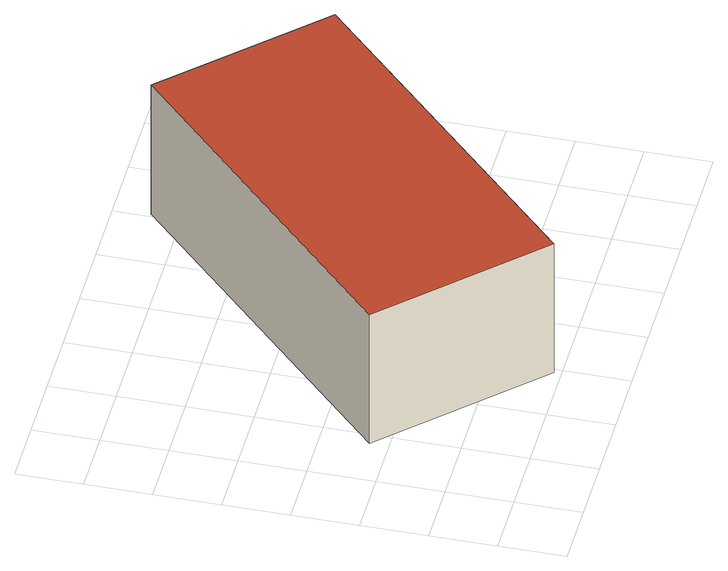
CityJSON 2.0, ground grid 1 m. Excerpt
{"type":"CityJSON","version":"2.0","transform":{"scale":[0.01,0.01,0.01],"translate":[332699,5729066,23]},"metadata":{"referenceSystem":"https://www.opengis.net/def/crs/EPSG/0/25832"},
"CityObjects":{
"building1":{"type":"Building","attributes":{"Geometrietyp2DReferenz":"3000","Gemeindeschluessel":"05170048","function":"51009_1611","roofType":"1000","measuredHeight":2.36},"geometry":[{"type":"Solid","lod":"2","boundaries":[[[[0,1,2,3]],[[4,5,1,0]],[[6,7,5,4]],[[3,2,7,6]],[[4,0,3,6]],[[1,5,7,2]]]],"semantics":{"surfaces":[{"type":"WallSurface"},{"type":"RoofSurface"},{"type":"GroundSurface"}],"values":[[0,0,0,0,1,2]]}}]}
},
"vertices":[
[719,429,302],[719,429,67],[507,646,67],[507,646,302],[294,12,302],[294,12,67],[81,229,302],[81,229,67]
]}
